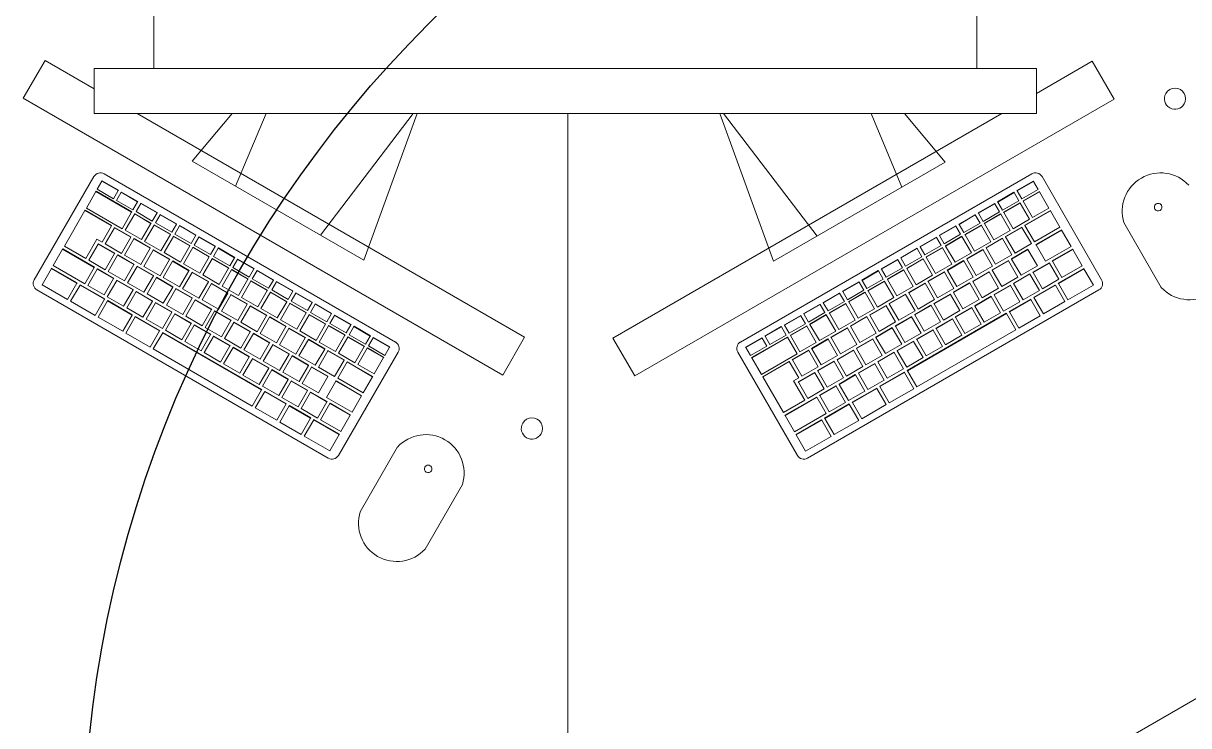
# Model space of a CAD drawing. Header units: millimetres. Extents: x 155920 to 295199, y -4084 to 97293.
# Drawn here: x 170818 to 171807, y 22920 to 23517 of the extents above; entities that cross this region are included whole.
import ezdxf

# ---------------------------------------------------------------- set-up
doc = ezdxf.new("R2010")
doc.units = ezdxf.units.MM
doc.header["$MEASUREMENT"] = 0
for name, color, linetype, lineweight in [('A-GENM', 8, 'CONTINUOUS', 9), ('E-ELEC-EQPM', 8, 'CONTINUOUS', 9), ('I-FURN', 8, 'CONTINUOUS', 9)]:
    doc.layers.add(name, color=color, linetype=linetype, lineweight=lineweight)
doc.layers.add('Social Distancing', color=7, linetype='CONTINUOUS')

msp = doc.modelspace()

# ---------------------------------------------------------------- linework, layer by layer
at = {"layer": 'A-GENM'}
for p, q in [((170827.37, 23299.04), (170877.95, 23386.65)), ((170886.63, 23388.97), (171133.91, 23246.2)), ((171426.87, 23246.2), (171674.15, 23388.97)), ((171682.83, 23386.65), (171733.41, 23299.04)), ((170884.82, 23382.78), (170880.83, 23375.87)), ((170880.83, 23375.87), (170894.69, 23367.87)), ((170884.82, 23382.78), (170884.96, 23383.02)), ((170898.68, 23374.78), (170884.82, 23382.78)), ((170884.96, 23383.02), (170898.82, 23375.02)), ((171661.56, 23374.79), (171675.41, 23382.79)), ((171675.55, 23382.55), (171661.7, 23374.55)), ((171665.69, 23367.64), (171679.54, 23375.64)), ((171675.55, 23382.55), (171675.41, 23382.79)), ((171679.54, 23375.64), (171675.55, 23382.55)), ((170879.7, 23373.91), (170871.59, 23359.85)), ((170879.7, 23373.91), (170879.84, 23374.15)), ((170910.02, 23356.41), (170879.7, 23373.91)), ((170879.84, 23374.15), (170910.15, 23356.65)), ((170894.69, 23367.87), (170898.68, 23374.78)), ((170901.28, 23373.28), (170897.29, 23366.37)), ((170897.29, 23366.37), (170911.14, 23358.37)), ((170898.68, 23374.78), (170898.82, 23375.02)), ((170901.28, 23373.28), (170901.42, 23373.52)), ((170915.13, 23365.28), (170901.28, 23373.28)), ((170901.42, 23373.52), (170915.27, 23365.52)), ((170915.13, 23365.28), (170915.27, 23365.52)), ((171645.1, 23365.29), (171658.96, 23373.29)), ((171659.1, 23373.05), (171645.24, 23365.05)), ((171649.23, 23358.14), (171663.09, 23366.14)), ((171659.1, 23373.05), (171658.96, 23373.29)), ((171663.09, 23366.14), (171659.1, 23373.05)), ((171661.7, 23374.55), (171661.56, 23374.79)), ((171661.7, 23374.55), (171665.69, 23367.64)), ((171666.68, 23365.92), (171680.53, 23373.92)), ((171666.82, 23365.68), (171666.68, 23365.92)), ((171680.67, 23373.68), (171666.82, 23365.68)), ((171666.82, 23365.68), (171674.8, 23351.86)), ((171680.67, 23373.68), (171680.53, 23373.92)), ((171688.65, 23359.86), (171680.67, 23373.68)), ((170870.38, 23357.76), (170852.93, 23327.55)), ((170870.38, 23357.76), (170870.52, 23358)), ((170892.9, 23344.76), (170870.38, 23357.76)), ((170870.52, 23358), (170893.03, 23345)), ((170871.59, 23359.85), (170901.9, 23342.35)), ((170901.9, 23342.35), (170910.02, 23356.41)), ((170910.02, 23356.41), (170910.15, 23356.65)), ((170911.14, 23358.37), (170915.13, 23365.28)), ((170917.73, 23363.78), (170913.74, 23356.87)), ((170913.74, 23356.87), (170927.6, 23348.87)), ((170917.73, 23363.78), (170917.87, 23364.02)), ((170931.59, 23355.78), (170917.73, 23363.78)), ((170917.87, 23364.02), (170931.73, 23356.02)), ((170927.6, 23348.87), (170931.59, 23355.78)), ((170931.59, 23355.78), (170931.73, 23356.02)), ((171628.65, 23355.79), (171642.51, 23363.79)), ((171628.79, 23355.55), (171628.65, 23355.79)), ((171642.64, 23363.55), (171628.79, 23355.55)), ((171628.79, 23355.55), (171632.78, 23348.64)), ((171632.78, 23348.64), (171646.63, 23356.64)), ((171642.64, 23363.55), (171642.51, 23363.79)), ((171646.63, 23356.64), (171642.64, 23363.55)), ((171645.24, 23365.05), (171645.1, 23365.29)), ((171645.24, 23365.05), (171649.23, 23358.14)), ((171650.22, 23356.42), (171664.08, 23364.42)), ((171650.36, 23356.18), (171650.22, 23356.42)), ((171664.22, 23364.18), (171650.36, 23356.18)), ((171650.36, 23356.18), (171658.34, 23342.36)), ((171664.22, 23364.18), (171664.08, 23364.42)), ((171672.2, 23350.36), (171664.22, 23364.18)), ((171668.21, 23345.27), (171689.86, 23357.77)), ((171690, 23357.53), (171668.35, 23345.03)), ((171674.8, 23351.86), (171688.65, 23359.86)), ((171690, 23357.53), (171689.86, 23357.77)), ((171697.97, 23343.72), (171690, 23357.53)), ((170912.61, 23354.91), (170904.63, 23341.09)), ((170912.61, 23354.91), (170912.75, 23355.15)), ((170926.47, 23346.91), (170912.61, 23354.91)), ((170912.75, 23355.15), (170926.61, 23347.15)), ((170918.49, 23333.09), (170926.47, 23346.91)), ((170926.47, 23346.91), (170926.61, 23347.15)), ((170929.07, 23345.41), (170929.21, 23345.65)), ((170929.21, 23345.65), (170943.06, 23337.65)), ((170934.19, 23354.28), (170930.2, 23347.37)), ((170930.2, 23347.37), (170944.05, 23339.37)), ((170934.19, 23354.28), (170934.33, 23354.52)), ((170948.04, 23346.28), (170934.19, 23354.28)), ((170934.33, 23354.52), (170948.18, 23346.52)), ((170944.05, 23339.37), (170948.04, 23346.28)), ((170948.04, 23346.28), (170948.18, 23346.52)), ((171612.19, 23346.29), (171626.05, 23354.29)), ((171612.33, 23346.05), (171612.19, 23346.29)), ((171626.19, 23354.05), (171612.33, 23346.05)), ((171612.33, 23346.05), (171616.32, 23339.14)), ((171616.32, 23339.14), (171630.18, 23347.14)), ((171626.19, 23354.05), (171626.05, 23354.29)), ((171630.18, 23347.14), (171626.19, 23354.05)), ((171633.77, 23346.92), (171647.62, 23354.92)), ((171633.91, 23346.68), (171633.77, 23346.92)), ((171647.76, 23354.68), (171633.91, 23346.68)), ((171633.91, 23346.68), (171641.89, 23332.86)), ((171647.76, 23354.68), (171647.62, 23354.92)), ((171655.74, 23340.86), (171647.76, 23354.68)), ((171658.34, 23342.36), (171672.2, 23350.36)), ((171752.31, 23347.54), (171784.06, 23292.55)), ((170884.92, 23330.94), (170892.9, 23344.76)), ((170895.49, 23343.26), (170887.51, 23329.44)), ((170892.9, 23344.76), (170893.03, 23345)), ((170895.49, 23343.26), (170895.63, 23343.5)), ((170909.35, 23335.26), (170895.49, 23343.26)), ((170895.63, 23343.5), (170909.49, 23335.5)), ((170904.63, 23341.09), (170918.49, 23333.09)), ((170929.07, 23345.41), (170921.09, 23331.59)), ((170942.92, 23337.41), (170929.07, 23345.41)), ((170934.94, 23323.59), (170942.92, 23337.41)), ((170945.52, 23335.91), (170937.54, 23322.09)), ((170942.92, 23337.41), (170943.06, 23337.65)), ((170945.52, 23335.91), (170945.66, 23336.15)), ((170959.38, 23327.91), (170945.52, 23335.91)), ((170945.66, 23336.15), (170959.52, 23328.15)), ((170950.64, 23344.78), (170946.65, 23337.87)), ((170946.65, 23337.87), (170960.51, 23329.87)), ((170950.64, 23344.78), (170950.78, 23345.02)), ((170964.5, 23336.78), (170950.64, 23344.78)), ((170950.78, 23345.02), (170964.64, 23337.02)), ((170960.51, 23329.87), (170964.5, 23336.78)), ((170964.5, 23336.78), (170964.64, 23337.02)), ((171595.74, 23336.79), (171609.6, 23344.79)), ((171595.88, 23336.55), (171595.74, 23336.79)), ((171609.73, 23344.55), (171595.88, 23336.55)), ((171595.88, 23336.55), (171599.87, 23329.64)), ((171599.87, 23329.64), (171613.72, 23337.64)), ((171600.86, 23327.92), (171614.72, 23335.92)), ((171614.85, 23335.68), (171601, 23327.68)), ((171609.73, 23344.55), (171609.6, 23344.79)), ((171613.72, 23337.64), (171609.73, 23344.55)), ((171614.85, 23335.68), (171614.72, 23335.92)), ((171622.83, 23321.86), (171614.85, 23335.68)), ((171617.31, 23337.42), (171631.17, 23345.42)), ((171617.45, 23337.18), (171617.31, 23337.42)), ((171631.31, 23345.18), (171617.45, 23337.18)), ((171617.45, 23337.18), (171625.43, 23323.36)), ((171631.31, 23345.18), (171631.17, 23345.42)), ((171639.29, 23331.36), (171631.31, 23345.18)), ((171641.89, 23332.86), (171655.74, 23340.86)), ((171651.75, 23335.77), (171665.61, 23343.77)), ((171651.89, 23335.53), (171651.75, 23335.77)), ((171665.75, 23343.53), (171651.89, 23335.53)), ((171665.75, 23343.53), (171665.61, 23343.77)), ((171673.73, 23329.71), (171665.75, 23343.53)), ((171668.35, 23345.03), (171668.21, 23345.27)), ((171668.35, 23345.03), (171676.32, 23331.22)), ((171676.32, 23331.22), (171697.97, 23343.72)), ((171677.67, 23328.88), (171699.32, 23341.38)), ((171699.46, 23341.14), (171677.81, 23328.64)), ((171699.46, 23341.14), (171699.32, 23341.38)), ((171707.43, 23327.33), (171699.46, 23341.14)), ((170852.93, 23327.55), (170871.12, 23317.05)), ((170871.12, 23317.05), (170880.59, 23333.44)), ((170881.7, 23329.37), (170873.72, 23315.55)), ((170880.59, 23333.44), (170884.92, 23330.94)), ((170881.7, 23329.37), (170881.84, 23329.61)), ((170895.56, 23321.37), (170881.7, 23329.37)), ((170881.84, 23329.61), (170895.69, 23321.61)), ((170887.51, 23329.44), (170901.37, 23321.44)), ((170901.37, 23321.44), (170909.35, 23335.26)), ((170911.95, 23333.76), (170903.97, 23319.94)), ((170909.35, 23335.26), (170909.49, 23335.5)), ((170911.95, 23333.76), (170912.09, 23334)), ((170925.8, 23325.76), (170911.95, 23333.76)), ((170912.09, 23334), (170925.94, 23326)), ((170921.09, 23331.59), (170934.94, 23323.59)), ((170925.8, 23325.76), (170925.94, 23326)), ((170951.4, 23314.09), (170959.38, 23327.91)), ((170961.98, 23326.41), (170954, 23312.59)), ((170959.38, 23327.91), (170959.52, 23328.15)), ((170961.98, 23326.41), (170962.12, 23326.65)), ((170975.83, 23318.41), (170961.98, 23326.41)), ((170962.12, 23326.65), (170975.97, 23318.65)), ((170967.1, 23335.28), (170963.11, 23328.37)), ((170963.11, 23328.37), (170976.96, 23320.37)), ((170967.1, 23335.28), (170967.23, 23335.52)), ((170980.95, 23327.28), (170967.1, 23335.28)), ((170967.23, 23335.52), (170981.09, 23327.52)), ((170976.96, 23320.37), (170980.95, 23327.28)), ((170983.55, 23325.78), (170979.56, 23318.87)), ((170980.95, 23327.28), (170981.09, 23327.52)), ((170983.55, 23325.78), (170983.69, 23326.02)), ((170997.41, 23317.78), (170983.55, 23325.78)), ((170983.69, 23326.02), (170997.55, 23318.02)), ((171562.83, 23317.79), (171576.69, 23325.79)), ((171576.83, 23325.55), (171576.69, 23325.79)), ((171579.29, 23327.29), (171593.14, 23335.29)), ((171579.42, 23327.05), (171579.29, 23327.29)), ((171593.28, 23335.05), (171579.42, 23327.05)), ((171579.42, 23327.05), (171583.41, 23320.14)), ((171583.41, 23320.14), (171597.27, 23328.14)), ((171584.4, 23318.42), (171598.26, 23326.42)), ((171598.4, 23326.18), (171584.54, 23318.18)), ((171593.28, 23335.05), (171593.14, 23335.29)), ((171597.27, 23328.14), (171593.28, 23335.05)), ((171598.4, 23326.18), (171598.26, 23326.42)), ((171606.38, 23312.36), (171598.4, 23326.18)), ((171601, 23327.68), (171600.86, 23327.92)), ((171601, 23327.68), (171608.98, 23313.86)), ((171625.43, 23323.36), (171639.29, 23331.36)), ((171635.3, 23326.27), (171649.16, 23334.27)), ((171635.44, 23326.03), (171635.3, 23326.27)), ((171649.29, 23334.03), (171635.44, 23326.03)), ((171635.44, 23326.03), (171643.42, 23312.21)), ((171649.29, 23334.03), (171649.16, 23334.27)), ((171657.27, 23320.21), (171649.29, 23334.03)), ((171651.89, 23335.53), (171659.87, 23321.71)), ((171659.87, 23321.71), (171673.73, 23329.71)), ((171677.81, 23328.64), (171677.67, 23328.88)), ((171677.81, 23328.64), (171685.78, 23314.83)), ((171685.78, 23314.83), (171707.43, 23327.33)), ((170851.45, 23324.98), (170843.47, 23311.15)), ((170851.45, 23324.98), (170851.59, 23325.22)), ((170878.3, 23309.48), (170851.45, 23324.98)), ((170851.59, 23325.22), (170878.44, 23309.72)), ((170887.58, 23307.55), (170895.56, 23321.37)), ((170898.15, 23319.87), (170890.17, 23306.05)), ((170895.56, 23321.37), (170895.69, 23321.61)), ((170898.15, 23319.87), (170898.29, 23320.11)), ((170912.01, 23311.87), (170898.15, 23319.87)), ((170898.29, 23320.11), (170912.15, 23312.11)), ((170903.97, 23319.94), (170917.82, 23311.94)), ((170917.82, 23311.94), (170925.8, 23325.76)), ((170928.4, 23324.26), (170920.42, 23310.44)), ((170928.4, 23324.26), (170928.54, 23324.5)), ((170942.26, 23316.26), (170928.4, 23324.26)), ((170928.54, 23324.5), (170942.4, 23316.5)), ((170934.28, 23302.44), (170942.26, 23316.26)), ((170937.54, 23322.09), (170951.4, 23314.09)), ((170942.26, 23316.26), (170942.4, 23316.5)), ((170967.85, 23304.59), (170975.83, 23318.41)), ((170978.43, 23316.91), (170970.45, 23303.09)), ((170975.83, 23318.41), (170975.97, 23318.65)), ((170978.43, 23316.91), (170978.57, 23317.15)), ((170992.29, 23308.91), (170978.43, 23316.91)), ((170978.57, 23317.15), (170992.43, 23309.15)), ((170979.56, 23318.87), (170993.42, 23310.87)), ((170993.42, 23310.87), (170997.41, 23317.78)), ((171000, 23316.28), (170996.01, 23309.37)), ((170997.41, 23317.78), (170997.55, 23318.02)), ((171000, 23316.28), (171000.14, 23316.52)), ((171013.86, 23308.28), (171000, 23316.28)), ((171000.14, 23316.52), (171014, 23308.52)), ((171546.38, 23308.29), (171560.23, 23316.29)), ((171560.37, 23316.05), (171546.51, 23308.05)), ((171560.37, 23316.05), (171560.23, 23316.29)), ((171564.36, 23309.14), (171560.37, 23316.05)), ((171562.97, 23317.55), (171562.83, 23317.79)), ((171576.83, 23325.55), (171562.97, 23317.55)), ((171562.97, 23317.55), (171566.96, 23310.64)), ((171566.96, 23310.64), (171580.82, 23318.64)), ((171567.95, 23308.92), (171581.81, 23316.92)), ((171581.94, 23316.68), (171568.09, 23308.68)), ((171580.82, 23318.64), (171576.83, 23325.55)), ((171581.94, 23316.68), (171581.81, 23316.92)), ((171589.93, 23302.86), (171581.94, 23316.68)), ((171584.54, 23318.18), (171584.4, 23318.42)), ((171584.54, 23318.18), (171592.52, 23304.36)), ((171608.98, 23313.86), (171622.83, 23321.86)), ((171618.84, 23316.77), (171632.7, 23324.77)), ((171618.98, 23316.53), (171618.84, 23316.77)), ((171632.84, 23324.53), (171618.98, 23316.53)), ((171618.98, 23316.53), (171626.96, 23302.71)), ((171632.84, 23324.53), (171632.7, 23324.77)), ((171640.82, 23310.71), (171632.84, 23324.53)), ((171643.42, 23312.21), (171657.27, 23320.21)), ((171656.89, 23316.88), (171670.74, 23324.88)), ((171657.03, 23316.64), (171656.89, 23316.88)), ((171670.88, 23324.64), (171657.03, 23316.64)), ((171657.03, 23316.64), (171665.01, 23302.81)), ((171670.88, 23324.64), (171670.74, 23324.88)), ((171678.86, 23310.81), (171670.88, 23324.64)), ((171691.47, 23314.98), (171708.79, 23324.98)), ((171708.92, 23324.74), (171691.6, 23314.74)), ((171708.92, 23324.74), (171708.79, 23324.98)), ((171716.89, 23310.94), (171708.92, 23324.74)), ((170841.99, 23308.59), (170834.02, 23294.78)), ((170841.99, 23308.59), (170842.13, 23308.82)), ((170863.64, 23296.09), (170841.99, 23308.59)), ((170842.13, 23308.82), (170863.78, 23296.32)), ((170843.47, 23311.15), (170870.32, 23295.65)), ((170870.32, 23295.65), (170878.3, 23309.48)), ((170880.9, 23307.98), (170872.92, 23294.15)), ((170873.72, 23315.55), (170887.58, 23307.55)), ((170878.3, 23309.48), (170878.44, 23309.72)), ((170880.9, 23307.98), (170881.03, 23308.22)), ((170894.75, 23299.98), (170880.9, 23307.98)), ((170881.03, 23308.22), (170894.89, 23300.22)), ((170890.17, 23306.05), (170904.03, 23298.05)), ((170904.03, 23298.05), (170912.01, 23311.87)), ((170914.61, 23310.37), (170906.63, 23296.55)), ((170912.01, 23311.87), (170912.15, 23312.11)), ((170914.61, 23310.37), (170914.75, 23310.61)), ((170928.47, 23302.37), (170914.61, 23310.37)), ((170914.75, 23310.61), (170928.6, 23302.61)), ((170920.42, 23310.44), (170934.28, 23302.44)), ((170944.86, 23314.76), (170936.88, 23300.94)), ((170958.71, 23306.76), (170944.86, 23314.76)), ((170944.91, 23314.86), (170945, 23315)), ((170945, 23315), (170958.85, 23307)), ((170950.73, 23292.94), (170958.71, 23306.76)), ((170954, 23312.59), (170967.85, 23304.59)), ((170958.71, 23306.76), (170958.85, 23307)), ((170984.31, 23295.09), (170992.29, 23308.91)), ((170994.89, 23307.41), (170986.91, 23293.59)), ((170992.29, 23308.91), (170992.43, 23309.15)), ((170994.89, 23307.41), (170995.02, 23307.65)), ((171008.74, 23299.41), (170994.89, 23307.41)), ((170995.02, 23307.65), (171008.88, 23299.65)), ((170996.01, 23309.37), (171009.87, 23301.37)), ((171009.87, 23301.37), (171013.86, 23308.28)), ((171016.46, 23306.78), (171012.47, 23299.87)), ((171013.86, 23308.28), (171014, 23308.52)), ((171016.46, 23306.78), (171016.6, 23307.02)), ((171030.32, 23298.78), (171016.46, 23306.78)), ((171016.6, 23307.02), (171030.45, 23299.02)), ((171529.92, 23298.79), (171543.78, 23306.79)), ((171543.92, 23306.55), (171530.06, 23298.55)), ((171543.92, 23306.55), (171543.78, 23306.79)), ((171547.91, 23299.64), (171543.92, 23306.55)), ((171546.51, 23308.05), (171546.38, 23308.29)), ((171546.51, 23308.05), (171550.5, 23301.14)), ((171550.5, 23301.14), (171564.36, 23309.14)), ((171551.5, 23299.42), (171565.35, 23307.42)), ((171565.49, 23307.18), (171551.63, 23299.18)), ((171565.49, 23307.18), (171565.35, 23307.42)), ((171573.47, 23293.36), (171565.49, 23307.18)), ((171568.09, 23308.68), (171567.95, 23308.92)), ((171568.09, 23308.68), (171576.07, 23294.86)), ((171592.52, 23304.36), (171606.38, 23312.36)), ((171602.39, 23307.27), (171616.25, 23315.27)), ((171602.53, 23307.03), (171602.39, 23307.27)), ((171616.38, 23315.03), (171602.53, 23307.03)), ((171602.53, 23307.03), (171610.51, 23293.21)), ((171616.38, 23315.03), (171616.25, 23315.27)), ((171624.37, 23301.21), (171616.38, 23315.03)), ((171626.96, 23302.71), (171640.82, 23310.71)), ((171640.43, 23307.38), (171654.29, 23315.38)), ((171640.57, 23307.14), (171640.43, 23307.38)), ((171654.43, 23315.14), (171640.57, 23307.14)), ((171640.57, 23307.14), (171648.55, 23293.31)), ((171654.43, 23315.14), (171654.29, 23315.38)), ((171662.41, 23301.31), (171654.43, 23315.14)), ((171665.01, 23302.81), (171678.86, 23310.81)), ((171675.01, 23305.48), (171688.87, 23313.48)), ((171689.01, 23313.24), (171675.15, 23305.24)), ((171689.01, 23313.24), (171688.87, 23313.48)), ((171696.99, 23299.42), (171689.01, 23313.24)), ((171691.6, 23314.74), (171691.47, 23314.98)), ((171691.6, 23314.74), (171699.57, 23300.94)), ((171696.6, 23296.09), (171718.25, 23308.59)), ((171718.39, 23308.35), (171696.74, 23295.85)), ((171699.57, 23300.94), (171716.89, 23310.94)), ((171718.39, 23308.35), (171718.25, 23308.59)), ((171726.36, 23294.55), (171718.39, 23308.35)), ((170863.64, 23296.09), (170863.78, 23296.32)), ((170886.77, 23286.15), (170894.75, 23299.98)), ((170897.35, 23298.48), (170889.37, 23284.65)), ((170894.75, 23299.98), (170894.89, 23300.22)), ((170897.35, 23298.48), (170897.49, 23298.72)), ((170911.21, 23290.48), (170897.35, 23298.48)), ((170897.49, 23298.72), (170911.35, 23290.72)), ((170906.63, 23296.55), (170920.48, 23288.55)), ((170920.48, 23288.55), (170928.47, 23302.37)), ((170931.06, 23300.87), (170923.08, 23287.05)), ((170928.47, 23302.37), (170928.6, 23302.61)), ((170931.06, 23300.87), (170931.2, 23301.11)), ((170944.92, 23292.87), (170931.06, 23300.87)), ((170931.2, 23301.11), (170945.06, 23293.11)), ((170936.88, 23300.94), (170950.73, 23292.94)), ((170961.31, 23305.26), (170953.33, 23291.44)), ((170961.31, 23305.26), (170961.45, 23305.5)), ((170975.17, 23297.26), (170961.31, 23305.26)), ((170961.45, 23305.5), (170975.31, 23297.5)), ((170967.19, 23283.44), (170975.17, 23297.26)), ((170970.45, 23303.09), (170984.31, 23295.09)), ((170975.17, 23297.26), (170975.31, 23297.5)), ((171000.76, 23285.59), (171008.74, 23299.41)), ((171011.34, 23297.91), (171003.36, 23284.09)), ((171008.74, 23299.41), (171008.88, 23299.65)), ((171011.34, 23297.91), (171011.48, 23298.15)), ((171025.2, 23289.91), (171011.34, 23297.91)), ((171011.48, 23298.15), (171025.34, 23290.15)), ((171012.47, 23299.87), (171026.33, 23291.87)), ((171026.33, 23291.87), (171030.32, 23298.78)), ((171032.91, 23297.28), (171028.92, 23290.37)), ((171030.32, 23298.78), (171030.45, 23299.02)), ((171032.91, 23297.28), (171033.05, 23297.52)), ((171046.77, 23289.28), (171032.91, 23297.28)), ((171033.05, 23297.52), (171046.91, 23289.52)), ((171513.47, 23289.29), (171527.32, 23297.29)), ((171527.46, 23297.05), (171513.61, 23289.05)), ((171527.46, 23297.05), (171527.32, 23297.29)), ((171531.45, 23290.14), (171527.46, 23297.05)), ((171530.06, 23298.55), (171529.92, 23298.79)), ((171530.06, 23298.55), (171534.05, 23291.64)), ((171534.05, 23291.64), (171547.91, 23299.64)), ((171535.04, 23289.92), (171548.9, 23297.92)), ((171549.04, 23297.68), (171535.18, 23289.68)), ((171549.04, 23297.68), (171548.9, 23297.92)), ((171557.02, 23283.86), (171549.04, 23297.68)), ((171551.63, 23299.18), (171551.5, 23299.42)), ((171551.63, 23299.18), (171559.61, 23285.36)), ((171569.48, 23288.27), (171583.34, 23296.27)), ((171576.07, 23294.86), (171589.93, 23302.86)), ((171583.48, 23296.03), (171583.34, 23296.27)), ((171585.94, 23297.77), (171599.79, 23305.77)), ((171586.07, 23297.53), (171585.94, 23297.77)), ((171599.93, 23305.53), (171586.07, 23297.53)), ((171586.07, 23297.53), (171594.05, 23283.71)), ((171599.93, 23305.53), (171599.79, 23305.77)), ((171607.91, 23291.71), (171599.93, 23305.53)), ((171607.52, 23288.38), (171621.38, 23296.38)), ((171621.52, 23296.14), (171607.66, 23288.14)), ((171610.51, 23293.21), (171624.37, 23301.21)), ((171621.52, 23296.14), (171621.38, 23296.38)), ((171629.5, 23282.31), (171621.52, 23296.14)), ((171623.98, 23297.88), (171637.83, 23305.88)), ((171624.12, 23297.64), (171623.98, 23297.88)), ((171637.97, 23305.64), (171624.12, 23297.64)), ((171624.12, 23297.64), (171632.1, 23283.81)), ((171637.97, 23305.64), (171637.83, 23305.88)), ((171645.95, 23291.81), (171637.97, 23305.64)), ((171648.55, 23293.31), (171662.41, 23301.31)), ((171658.56, 23295.98), (171672.41, 23303.98)), ((171672.55, 23303.74), (171658.7, 23295.74)), ((171672.55, 23303.74), (171672.41, 23303.98)), ((171680.53, 23289.92), (171672.55, 23303.74)), ((171675.15, 23305.24), (171675.01, 23305.48)), ((171675.15, 23305.24), (171683.13, 23291.42)), ((171683.13, 23291.42), (171696.99, 23299.42)), ((171076.97, 23147.59), (170829.69, 23290.36)), ((170834.02, 23294.78), (170855.67, 23282.28)), ((170855.67, 23282.28), (170863.64, 23296.09)), ((170866.24, 23294.59), (170858.27, 23280.78)), ((170866.24, 23294.59), (170866.37, 23294.82)), ((170887.02, 23282.59), (170866.24, 23294.59)), ((170866.37, 23294.82), (170887.16, 23282.82)), ((170872.92, 23294.15), (170886.77, 23286.15)), ((170903.23, 23276.65), (170911.21, 23290.48)), ((170913.81, 23288.98), (170905.82, 23275.15)), ((170911.21, 23290.48), (170911.35, 23290.72)), ((170913.81, 23288.98), (170913.94, 23289.22)), ((170927.66, 23280.98), (170913.81, 23288.98)), ((170913.94, 23289.22), (170927.8, 23281.22)), ((170923.08, 23287.05), (170936.94, 23279.05)), ((170936.94, 23279.05), (170944.92, 23292.87)), ((170947.52, 23291.37), (170939.54, 23277.55)), ((170944.92, 23292.87), (170945.06, 23293.11)), ((170947.52, 23291.37), (170947.66, 23291.61)), ((170961.37, 23283.37), (170947.52, 23291.37)), ((170947.66, 23291.61), (170961.51, 23283.61)), ((170953.33, 23291.44), (170967.19, 23283.44)), ((170977.77, 23295.76), (170969.79, 23281.94)), ((170977.77, 23295.76), (170977.9, 23296)), ((170991.62, 23287.76), (170977.77, 23295.76)), ((170977.9, 23296), (170991.76, 23288)), ((170983.64, 23273.94), (170991.62, 23287.76)), ((170994.22, 23286.26), (170986.24, 23272.44)), ((170986.91, 23293.59), (171000.76, 23285.59)), ((170991.62, 23287.76), (170991.76, 23288)), ((170994.22, 23286.26), (170994.36, 23286.5)), ((171008.08, 23278.26), (170994.22, 23286.26)), ((170994.36, 23286.5), (171008.22, 23278.5)), ((171017.22, 23276.09), (171025.2, 23289.91)), ((171027.79, 23288.41), (171019.81, 23274.59)), ((171025.2, 23289.91), (171025.34, 23290.15)), ((171027.79, 23288.41), (171027.93, 23288.65)), ((171041.65, 23280.41), (171027.79, 23288.41)), ((171027.93, 23288.65), (171041.79, 23280.65)), ((171028.92, 23290.37), (171042.78, 23282.37)), ((171042.78, 23282.37), (171046.77, 23289.28)), ((171049.37, 23287.78), (171045.38, 23280.87)), ((171046.77, 23289.28), (171046.91, 23289.52)), ((171049.37, 23287.78), (171049.51, 23288.02)), ((171063.22, 23279.78), (171049.37, 23287.78)), ((171049.51, 23288.02), (171063.36, 23280.02)), ((171731.08, 23290.36), (171483.8, 23147.59)), ((171497.01, 23279.79), (171510.87, 23287.79)), ((171511.01, 23287.55), (171497.15, 23279.55)), ((171511.01, 23287.55), (171510.87, 23287.79)), ((171515, 23280.64), (171511.01, 23287.55)), ((171513.61, 23289.05), (171513.47, 23289.29)), ((171513.61, 23289.05), (171517.6, 23282.14)), ((171517.6, 23282.14), (171531.45, 23290.14)), ((171518.59, 23280.42), (171532.44, 23288.42)), ((171532.58, 23288.18), (171518.72, 23280.18)), ((171532.58, 23288.18), (171532.44, 23288.42)), ((171540.56, 23274.36), (171532.58, 23288.18)), ((171535.18, 23289.68), (171535.04, 23289.92)), ((171535.18, 23289.68), (171543.16, 23275.86)), ((171553.03, 23278.77), (171566.88, 23286.77)), ((171567.02, 23286.53), (171553.16, 23278.53)), ((171559.61, 23285.36), (171573.47, 23293.36)), ((171567.02, 23286.53), (171566.88, 23286.77)), ((171575, 23272.71), (171567.02, 23286.53)), ((171569.62, 23288.03), (171569.48, 23288.27)), ((171583.48, 23296.03), (171569.62, 23288.03)), ((171569.62, 23288.03), (171577.6, 23274.21)), ((171591.46, 23282.21), (171583.48, 23296.03)), ((171591.07, 23278.88), (171604.93, 23286.88)), ((171605.06, 23286.64), (171591.21, 23278.64)), ((171594.05, 23283.71), (171607.91, 23291.71)), ((171605.06, 23286.64), (171604.93, 23286.88)), ((171613.04, 23272.81), (171605.06, 23286.64)), ((171607.66, 23288.14), (171607.52, 23288.38)), ((171607.66, 23288.14), (171615.64, 23274.31)), ((171632.1, 23283.81), (171645.95, 23291.81)), ((171642.1, 23286.48), (171655.96, 23294.48)), ((171642.24, 23286.24), (171642.1, 23286.48)), ((171656.1, 23294.24), (171642.24, 23286.24)), ((171642.24, 23286.24), (171650.22, 23272.42)), ((171656.1, 23294.24), (171655.96, 23294.48)), ((171664.08, 23280.42), (171656.1, 23294.24)), ((171658.7, 23295.74), (171658.56, 23295.98)), ((171658.7, 23295.74), (171666.68, 23281.92)), ((171666.68, 23281.92), (171680.53, 23289.92)), ((171675.81, 23284.09), (171694, 23294.59)), ((171694.14, 23294.35), (171675.95, 23283.85)), ((171694.14, 23294.35), (171694, 23294.59)), ((171702.11, 23280.55), (171694.14, 23294.35)), ((171696.74, 23295.85), (171696.6, 23296.09)), ((171696.74, 23295.85), (171704.71, 23282.05)), ((171704.71, 23282.05), (171726.36, 23294.55)), ((170858.27, 23280.78), (170879.05, 23268.78)), ((170879.05, 23268.78), (170887.02, 23282.59)), ((170889.62, 23281.09), (170881.65, 23267.28)), ((170887.02, 23282.59), (170887.16, 23282.82)), ((170889.37, 23284.65), (170903.23, 23276.65)), ((170889.62, 23281.09), (170889.76, 23281.32)), ((170910.4, 23269.09), (170889.62, 23281.09)), ((170889.76, 23281.32), (170910.54, 23269.32)), ((170919.68, 23267.15), (170927.66, 23280.98)), ((170930.26, 23279.48), (170922.28, 23265.65)), ((170927.66, 23280.98), (170927.8, 23281.22)), ((170930.26, 23279.48), (170930.4, 23279.72)), ((170944.12, 23271.48), (170930.26, 23279.48)), ((170930.4, 23279.72), (170944.25, 23271.72)), ((170939.54, 23277.55), (170953.39, 23269.55)), ((170953.39, 23269.55), (170961.37, 23283.37)), ((170963.97, 23281.87), (170955.99, 23268.05)), ((170961.37, 23283.37), (170961.51, 23283.61)), ((170963.97, 23281.87), (170964.11, 23282.11)), ((170977.83, 23273.87), (170963.97, 23281.87)), ((170964.11, 23282.11), (170977.97, 23274.11)), ((170969.79, 23281.94), (170983.64, 23273.94)), ((171000.1, 23264.44), (171008.08, 23278.26)), ((171010.68, 23276.76), (171002.69, 23262.94)), ((171003.36, 23284.09), (171017.22, 23276.09)), ((171008.08, 23278.26), (171008.22, 23278.5)), ((171010.68, 23276.76), (171010.81, 23277)), ((171024.53, 23268.76), (171010.68, 23276.76)), ((171010.81, 23277), (171024.67, 23269)), ((171033.67, 23266.59), (171041.65, 23280.41)), ((171044.25, 23278.91), (171036.27, 23265.09)), ((171041.65, 23280.41), (171041.79, 23280.65)), ((171044.25, 23278.91), (171044.39, 23279.15)), ((171058.11, 23270.91), (171044.25, 23278.91)), ((171044.39, 23279.15), (171058.24, 23271.15)), ((171045.38, 23280.87), (171059.23, 23272.87)), ((171059.23, 23272.87), (171063.22, 23279.78)), ((171065.82, 23278.28), (171061.83, 23271.37)), ((171063.22, 23279.78), (171063.36, 23280.02)), ((171065.82, 23278.28), (171065.96, 23278.52)), ((171079.68, 23270.28), (171065.82, 23278.28)), ((171065.96, 23278.52), (171079.82, 23270.52)), ((171480.56, 23270.29), (171494.41, 23278.29)), ((171494.55, 23278.05), (171480.7, 23270.05)), ((171494.55, 23278.05), (171494.41, 23278.29)), ((171498.54, 23271.14), (171494.55, 23278.05)), ((171497.15, 23279.55), (171497.01, 23279.79)), ((171497.15, 23279.55), (171501.14, 23272.64)), ((171501.14, 23272.64), (171515, 23280.64)), ((171502.13, 23270.92), (171515.99, 23278.92)), ((171516.13, 23278.68), (171502.27, 23270.68)), ((171516.13, 23278.68), (171515.99, 23278.92)), ((171524.11, 23264.86), (171516.13, 23278.68)), ((171518.72, 23280.18), (171518.59, 23280.42)), ((171518.72, 23280.18), (171526.71, 23266.36)), ((171536.57, 23269.27), (171550.43, 23277.27)), ((171550.57, 23277.03), (171536.71, 23269.03)), ((171543.16, 23275.86), (171557.02, 23283.86)), ((171550.57, 23277.03), (171550.43, 23277.27)), ((171558.55, 23263.21), (171550.57, 23277.03)), ((171553.16, 23278.53), (171553.03, 23278.77)), ((171553.16, 23278.53), (171561.15, 23264.71)), ((171574.61, 23269.38), (171588.47, 23277.38)), ((171588.61, 23277.14), (171574.75, 23269.14)), ((171577.6, 23274.21), (171591.46, 23282.21)), ((171588.61, 23277.14), (171588.47, 23277.38)), ((171596.59, 23263.31), (171588.61, 23277.14)), ((171591.21, 23278.64), (171591.07, 23278.88)), ((171591.21, 23278.64), (171599.19, 23264.81)), ((171615.64, 23274.31), (171629.5, 23282.31)), ((171625.65, 23276.98), (171639.5, 23284.98)), ((171625.79, 23276.74), (171625.65, 23276.98)), ((171639.64, 23284.74), (171625.79, 23276.74)), ((171625.79, 23276.74), (171633.77, 23262.92)), ((171639.64, 23284.74), (171639.5, 23284.98)), ((171647.62, 23270.92), (171639.64, 23284.74)), ((171650.22, 23272.42), (171664.08, 23280.42)), ((171655.03, 23272.09), (171673.22, 23282.59)), ((171673.36, 23282.35), (171655.17, 23271.85)), ((171673.36, 23282.35), (171673.22, 23282.59)), ((171681.32, 23268.55), (171673.36, 23282.35)), ((171675.95, 23283.85), (171675.81, 23284.09)), ((171675.95, 23283.85), (171683.92, 23270.05)), ((171683.92, 23270.05), (171702.11, 23280.55)), ((170881.65, 23267.28), (170902.43, 23255.28)), ((170902.43, 23255.28), (170910.4, 23269.09)), ((170913, 23267.59), (170905.03, 23253.78)), ((170905.82, 23275.15), (170919.68, 23267.15)), ((170910.4, 23269.09), (170910.54, 23269.32)), ((170913, 23267.59), (170913.14, 23267.82)), ((170933.79, 23255.59), (170913, 23267.59)), ((170913.14, 23267.82), (170933.92, 23255.82)), ((170936.14, 23257.65), (170944.12, 23271.48)), ((170946.71, 23269.98), (170938.73, 23256.15)), ((170944.12, 23271.48), (170944.25, 23271.72)), ((170946.71, 23269.98), (170946.85, 23270.22)), ((170960.57, 23261.98), (170946.71, 23269.98)), ((170946.85, 23270.22), (170960.71, 23262.22)), ((170955.99, 23268.05), (170969.85, 23260.05)), ((170969.85, 23260.05), (170977.83, 23273.87)), ((170980.43, 23272.37), (170972.45, 23258.55)), ((170977.83, 23273.87), (170977.97, 23274.11)), ((170980.43, 23272.37), (170980.57, 23272.61)), ((170994.28, 23264.37), (170980.43, 23272.37)), ((170980.57, 23272.61), (170994.42, 23264.61)), ((170986.24, 23272.44), (171000.1, 23264.44)), ((171016.55, 23254.94), (171024.53, 23268.76)), ((171027.13, 23267.26), (171019.15, 23253.44)), ((171019.81, 23274.59), (171033.67, 23266.59)), ((171024.53, 23268.76), (171024.67, 23269)), ((171027.13, 23267.26), (171027.27, 23267.5)), ((171040.99, 23259.26), (171027.13, 23267.26)), ((171027.27, 23267.5), (171041.12, 23259.5)), ((171050.13, 23257.09), (171058.11, 23270.91)), ((171060.7, 23269.41), (171052.72, 23255.59)), ((171058.11, 23270.91), (171058.24, 23271.15)), ((171060.7, 23269.41), (171060.84, 23269.65)), ((171074.56, 23261.41), (171060.7, 23269.41)), ((171060.84, 23269.65), (171074.7, 23261.65)), ((171061.83, 23271.37), (171075.69, 23263.37)), ((171075.69, 23263.37), (171079.68, 23270.28)), ((171082.28, 23268.78), (171078.29, 23261.87)), ((171079.68, 23270.28), (171079.82, 23270.52)), ((171082.28, 23268.78), (171082.42, 23269.02)), ((171096.13, 23260.78), (171082.28, 23268.78)), ((171082.42, 23269.02), (171096.27, 23261.02)), ((171464.1, 23260.79), (171477.96, 23268.79)), ((171478.1, 23268.55), (171464.24, 23260.55)), ((171478.1, 23268.55), (171477.96, 23268.79)), ((171482.09, 23261.64), (171478.1, 23268.55)), ((171480.7, 23270.05), (171480.56, 23270.29)), ((171480.7, 23270.05), (171484.69, 23263.14)), ((171484.69, 23263.14), (171498.54, 23271.14)), ((171485.68, 23261.42), (171499.53, 23269.42)), ((171499.67, 23269.18), (171485.82, 23261.18)), ((171499.67, 23269.18), (171499.53, 23269.42)), ((171507.65, 23255.36), (171499.67, 23269.18)), ((171502.27, 23270.68), (171502.13, 23270.92)), ((171502.27, 23270.68), (171510.25, 23256.86)), ((171520.12, 23259.77), (171533.97, 23267.77)), ((171534.11, 23267.53), (171520.26, 23259.53)), ((171526.71, 23266.36), (171540.56, 23274.36)), ((171534.11, 23267.53), (171533.97, 23267.77)), ((171542.09, 23253.71), (171534.11, 23267.53)), ((171536.71, 23269.03), (171536.57, 23269.27)), ((171536.71, 23269.03), (171544.69, 23255.21)), ((171558.16, 23259.88), (171572.02, 23267.88)), ((171572.15, 23267.64), (171558.3, 23259.64)), ((171561.15, 23264.71), (171575, 23272.71)), ((171568.43, 23222.09), (171652.43, 23270.59)), ((171652.57, 23270.35), (171568.57, 23221.85)), ((171572.15, 23267.64), (171572.02, 23267.88)), ((171580.14, 23253.81), (171572.15, 23267.64)), ((171574.75, 23269.14), (171574.61, 23269.38)), ((171574.75, 23269.14), (171582.73, 23255.31)), ((171599.19, 23264.81), (171613.04, 23272.81)), ((171609.19, 23267.48), (171623.05, 23275.48)), ((171609.33, 23267.24), (171609.19, 23267.48)), ((171623.19, 23275.24), (171609.33, 23267.24)), ((171609.33, 23267.24), (171617.31, 23253.42)), ((171623.19, 23275.24), (171623.05, 23275.48)), ((171631.17, 23261.42), (171623.19, 23275.24)), ((171633.77, 23262.92), (171647.62, 23270.92)), ((171652.57, 23270.35), (171652.43, 23270.59)), ((171660.54, 23256.55), (171652.57, 23270.35)), ((171655.17, 23271.85), (171655.03, 23272.09)), ((171655.17, 23271.85), (171663.14, 23258.05)), ((171663.14, 23258.05), (171681.32, 23268.55)), ((170922.28, 23265.65), (170936.14, 23257.65)), ((170952.59, 23248.15), (170960.57, 23261.98)), ((170963.17, 23260.48), (170955.19, 23246.65)), ((170960.57, 23261.98), (170960.71, 23262.22)), ((170963.17, 23260.48), (170963.31, 23260.72)), ((170977.03, 23252.48), (170963.17, 23260.48)), ((170963.31, 23260.72), (170977.16, 23252.72)), ((170972.45, 23258.55), (170986.3, 23250.55)), ((170986.3, 23250.55), (170994.28, 23264.37)), ((170996.88, 23262.87), (170988.9, 23249.05)), ((170994.28, 23264.37), (170994.42, 23264.61)), ((170996.88, 23262.87), (170997.02, 23263.11)), ((171010.74, 23254.87), (170996.88, 23262.87)), ((170997.02, 23263.11), (171010.88, 23255.11)), ((171002.69, 23262.94), (171016.55, 23254.94)), ((171033.01, 23245.44), (171040.99, 23259.26)), ((171043.58, 23257.76), (171035.6, 23243.94)), ((171036.27, 23265.09), (171050.13, 23257.09)), ((171040.99, 23259.26), (171041.12, 23259.5)), ((171043.58, 23257.76), (171043.72, 23258)), ((171057.44, 23249.76), (171043.58, 23257.76)), ((171043.72, 23258), (171057.58, 23250)), ((171066.58, 23247.59), (171074.56, 23261.41)), ((171077.16, 23259.91), (171069.18, 23246.09)), ((171074.56, 23261.41), (171074.7, 23261.65)), ((171077.16, 23259.91), (171077.3, 23260.15)), ((171091.01, 23251.91), (171077.16, 23259.91)), ((171077.3, 23260.15), (171091.15, 23252.15)), ((171078.29, 23261.87), (171092.14, 23253.87)), ((171092.14, 23253.87), (171096.13, 23260.78)), ((171098.73, 23259.28), (171094.74, 23252.37)), ((171096.13, 23260.78), (171096.27, 23261.02)), ((171098.73, 23259.28), (171098.87, 23259.52)), ((171112.59, 23251.28), (171098.73, 23259.28)), ((171098.87, 23259.52), (171112.73, 23251.52)), ((171447.65, 23251.29), (171461.51, 23259.29)), ((171461.64, 23259.05), (171447.79, 23251.05)), ((171461.64, 23259.05), (171461.51, 23259.29)), ((171465.63, 23252.14), (171461.64, 23259.05)), ((171464.24, 23260.55), (171464.1, 23260.79)), ((171464.24, 23260.55), (171468.23, 23253.64)), ((171468.23, 23253.64), (171482.09, 23261.64)), ((171469.22, 23251.92), (171483.08, 23259.92)), ((171483.22, 23259.68), (171469.36, 23251.68)), ((171483.22, 23259.68), (171483.08, 23259.92)), ((171491.2, 23245.86), (171483.22, 23259.68)), ((171485.82, 23261.18), (171485.68, 23261.42)), ((171485.82, 23261.18), (171493.8, 23247.36)), ((171503.66, 23250.27), (171517.52, 23258.27)), ((171517.66, 23258.03), (171503.8, 23250.03)), ((171510.25, 23256.86), (171524.11, 23264.86)), ((171517.66, 23258.03), (171517.52, 23258.27)), ((171525.64, 23244.21), (171517.66, 23258.03)), ((171520.26, 23259.53), (171520.12, 23259.77)), ((171520.26, 23259.53), (171528.24, 23245.71)), ((171541.71, 23250.38), (171555.56, 23258.38)), ((171555.7, 23258.14), (171541.84, 23250.14)), ((171544.69, 23255.21), (171558.55, 23263.21)), ((171555.7, 23258.14), (171555.56, 23258.38)), ((171563.68, 23244.31), (171555.7, 23258.14)), ((171558.3, 23259.64), (171558.16, 23259.88)), ((171558.3, 23259.64), (171566.28, 23245.81)), ((171576.54, 23208.05), (171660.54, 23256.55)), ((171582.73, 23255.31), (171596.59, 23263.31)), ((171592.74, 23257.98), (171606.6, 23265.98)), ((171592.88, 23257.74), (171592.74, 23257.98)), ((171606.73, 23265.74), (171592.88, 23257.74)), ((171592.88, 23257.74), (171600.86, 23243.92)), ((171606.73, 23265.74), (171606.6, 23265.98)), ((171614.71, 23251.92), (171606.73, 23265.74)), ((171617.31, 23253.42), (171631.17, 23261.42)), ((170905.03, 23253.78), (170925.82, 23241.78)), ((170925.82, 23241.78), (170933.79, 23255.59)), ((170936.38, 23254.09), (170928.41, 23240.28)), ((170933.79, 23255.59), (170933.92, 23255.82)), ((170936.38, 23254.09), (170936.52, 23254.32)), ((171020.39, 23205.59), (170936.38, 23254.09)), ((170936.52, 23254.32), (171020.53, 23205.82)), ((170938.73, 23256.15), (170952.59, 23248.15)), ((170955.19, 23246.65), (170969.04, 23238.65)), ((170969.04, 23238.65), (170977.03, 23252.48)), ((170979.62, 23250.98), (170971.64, 23237.15)), ((170977.03, 23252.48), (170977.16, 23252.72)), ((170979.62, 23250.98), (170979.76, 23251.22)), ((170993.48, 23242.98), (170979.62, 23250.98)), ((170979.76, 23251.22), (170993.62, 23243.22)), ((170988.9, 23249.05), (171002.76, 23241.05)), ((171002.76, 23241.05), (171010.74, 23254.87)), ((171013.34, 23253.37), (171005.36, 23239.55)), ((171010.74, 23254.87), (171010.88, 23255.11)), ((171013.34, 23253.37), (171013.47, 23253.61)), ((171027.19, 23245.37), (171013.34, 23253.37)), ((171013.47, 23253.61), (171027.33, 23245.61)), ((171019.15, 23253.44), (171033.01, 23245.44)), ((171049.46, 23235.94), (171057.44, 23249.76)), ((171060.04, 23248.26), (171052.06, 23234.44)), ((171052.72, 23255.59), (171066.58, 23247.59)), ((171057.44, 23249.76), (171057.58, 23250)), ((171060.04, 23248.26), (171060.18, 23248.5)), ((171073.9, 23240.26), (171060.04, 23248.26)), ((171060.18, 23248.5), (171074.03, 23240.5)), ((171083.03, 23238.09), (171091.01, 23251.91)), ((171093.61, 23250.41), (171085.63, 23236.59)), ((171091.01, 23251.91), (171091.15, 23252.15)), ((171093.61, 23250.41), (171093.75, 23250.65)), ((171107.47, 23242.41), (171093.61, 23250.41)), ((171093.75, 23250.65), (171107.61, 23242.65)), ((171094.74, 23252.37), (171108.6, 23244.37)), ((171108.6, 23244.37), (171112.59, 23251.28)), ((171115.19, 23249.78), (171111.2, 23242.87)), ((171112.59, 23251.28), (171112.73, 23251.52)), ((171115.19, 23249.78), (171115.32, 23250.02)), ((171129.04, 23241.78), (171115.19, 23249.78)), ((171115.32, 23250.02), (171129.18, 23242.02)), ((171431.19, 23241.79), (171445.05, 23249.79)), ((171445.19, 23249.55), (171431.33, 23241.55)), ((171436.31, 23232.92), (171466.62, 23250.42)), ((171466.76, 23250.18), (171436.45, 23232.68)), ((171445.19, 23249.55), (171445.05, 23249.79)), ((171449.18, 23242.64), (171445.19, 23249.55)), ((171447.79, 23251.05), (171447.65, 23251.29)), ((171447.79, 23251.05), (171451.78, 23244.14)), ((171451.78, 23244.14), (171465.63, 23252.14)), ((171466.76, 23250.18), (171466.62, 23250.42)), ((171474.88, 23236.12), (171466.76, 23250.18)), ((171469.36, 23251.68), (171469.22, 23251.92)), ((171469.36, 23251.68), (171477.34, 23237.86)), ((171487.21, 23240.77), (171501.06, 23248.77)), ((171501.2, 23248.53), (171487.35, 23240.53)), ((171493.8, 23247.36), (171507.65, 23255.36)), ((171501.2, 23248.53), (171501.06, 23248.77)), ((171509.18, 23234.71), (171501.2, 23248.53)), ((171503.8, 23250.03), (171503.66, 23250.27)), ((171503.8, 23250.03), (171511.78, 23236.21)), ((171525.25, 23240.88), (171539.11, 23248.88)), ((171539.25, 23248.64), (171525.39, 23240.64)), ((171528.24, 23245.71), (171542.09, 23253.71)), ((171539.25, 23248.64), (171539.11, 23248.88)), ((171547.23, 23234.81), (171539.25, 23248.64)), ((171541.84, 23250.14), (171541.71, 23250.38)), ((171541.84, 23250.14), (171549.82, 23236.31)), ((171559.83, 23238.98), (171573.69, 23246.98)), ((171573.82, 23246.74), (171559.97, 23238.74)), ((171566.28, 23245.81), (171580.14, 23253.81)), ((171573.82, 23246.74), (171573.69, 23246.98)), ((171581.8, 23232.92), (171573.82, 23246.74)), ((171576.28, 23248.48), (171590.14, 23256.48)), ((171576.42, 23248.24), (171576.28, 23248.48)), ((171590.28, 23256.24), (171576.42, 23248.24)), ((171576.42, 23248.24), (171584.4, 23234.42)), ((171590.28, 23256.24), (171590.14, 23256.48)), ((171598.26, 23242.42), (171590.28, 23256.24)), ((171600.86, 23243.92), (171614.71, 23251.92)), ((170928.41, 23240.28), (171012.42, 23191.78)), ((170971.64, 23237.15), (170985.5, 23229.15)), ((170985.5, 23229.15), (170993.48, 23242.98)), ((170996.08, 23241.48), (170988.1, 23227.65)), ((170993.48, 23242.98), (170993.62, 23243.22)), ((170996.08, 23241.48), (170996.22, 23241.72)), ((171009.93, 23233.48), (170996.08, 23241.48)), ((170996.22, 23241.72), (171010.07, 23233.72)), ((171005.36, 23239.55), (171019.21, 23231.55)), ((171019.21, 23231.55), (171027.19, 23245.37)), ((171029.79, 23243.87), (171021.81, 23230.05)), ((171027.19, 23245.37), (171027.33, 23245.61)), ((171029.79, 23243.87), (171029.93, 23244.11)), ((171043.65, 23235.87), (171029.79, 23243.87)), ((171029.93, 23244.11), (171043.78, 23236.11)), ((171035.6, 23243.94), (171049.46, 23235.94)), ((171065.91, 23226.44), (171073.9, 23240.26)), ((171076.49, 23238.76), (171068.51, 23224.94)), ((171069.18, 23246.09), (171083.03, 23238.09)), ((171073.9, 23240.26), (171074.03, 23240.5)), ((171076.49, 23238.76), (171076.63, 23239)), ((171090.35, 23230.76), (171076.49, 23238.76)), ((171076.63, 23239), (171090.49, 23231)), ((171136.23, 23237.53), (171085.65, 23149.92)), ((171099.49, 23228.59), (171107.47, 23242.41)), ((171110.07, 23240.91), (171102.09, 23227.09)), ((171107.47, 23242.41), (171107.61, 23242.65)), ((171110.07, 23240.91), (171110.21, 23241.15)), ((171123.92, 23232.91), (171110.07, 23240.91)), ((171110.21, 23241.15), (171124.06, 23233.15)), ((171111.2, 23242.87), (171125.05, 23234.87)), ((171125.05, 23234.87), (171129.04, 23241.78)), ((171129.04, 23241.78), (171129.18, 23242.02)), ((171475.13, 23149.92), (171424.55, 23237.53)), ((171431.33, 23241.55), (171431.19, 23241.79)), ((171431.33, 23241.55), (171435.32, 23234.64)), ((171435.32, 23234.64), (171449.18, 23242.64)), ((171470.75, 23231.27), (171484.61, 23239.27)), ((171484.75, 23239.03), (171470.89, 23231.03)), ((171477.34, 23237.86), (171491.2, 23245.86)), ((171484.75, 23239.03), (171484.61, 23239.27)), ((171492.73, 23225.21), (171484.75, 23239.03)), ((171487.35, 23240.53), (171487.21, 23240.77)), ((171487.35, 23240.53), (171495.33, 23226.71)), ((171508.8, 23231.38), (171522.65, 23239.38)), ((171522.79, 23239.14), (171508.94, 23231.14)), ((171511.78, 23236.21), (171525.64, 23244.21)), ((171522.79, 23239.14), (171522.65, 23239.38)), ((171530.77, 23225.31), (171522.79, 23239.14)), ((171525.39, 23240.64), (171525.25, 23240.88)), ((171525.39, 23240.64), (171533.37, 23226.81)), ((171543.38, 23229.48), (171557.23, 23237.48)), ((171557.37, 23237.24), (171543.51, 23229.24)), ((171549.82, 23236.31), (171563.68, 23244.31)), ((171557.37, 23237.24), (171557.23, 23237.48)), ((171565.35, 23223.42), (171557.37, 23237.24)), ((171559.97, 23238.74), (171559.83, 23238.98)), ((171559.97, 23238.74), (171567.95, 23224.92)), ((171584.4, 23234.42), (171598.26, 23242.42)), ((170988.1, 23227.65), (171001.95, 23219.65)), ((171001.95, 23219.65), (171009.93, 23233.48)), ((171012.53, 23231.98), (171004.55, 23218.15)), ((171009.93, 23233.48), (171010.07, 23233.72)), ((171012.53, 23231.98), (171012.67, 23232.22)), ((171026.39, 23223.98), (171012.53, 23231.98)), ((171012.67, 23232.22), (171026.53, 23224.22)), ((171021.81, 23230.05), (171035.67, 23222.05)), ((171035.67, 23222.05), (171043.65, 23235.87)), ((171046.24, 23234.37), (171038.26, 23220.55)), ((171043.65, 23235.87), (171043.78, 23236.11)), ((171046.24, 23234.37), (171046.38, 23234.61)), ((171060.1, 23226.37), (171046.24, 23234.37)), ((171046.38, 23234.61), (171060.24, 23226.61)), ((171052.06, 23234.44), (171065.91, 23226.44)), ((171082.37, 23216.94), (171090.35, 23230.76)), ((171092.95, 23229.26), (171084.98, 23215.46)), ((171085.63, 23236.59), (171099.49, 23228.59)), ((171090.35, 23230.76), (171090.49, 23231)), ((171092.95, 23229.26), (171093.09, 23229.5)), ((171114.6, 23216.76), (171092.95, 23229.26)), ((171093.09, 23229.5), (171114.74, 23217)), ((171102.09, 23227.09), (171115.94, 23219.09)), ((171115.94, 23219.09), (171123.92, 23232.91)), ((171123.92, 23232.91), (171124.06, 23233.15)), ((171436.45, 23232.68), (171436.31, 23232.92)), ((171436.45, 23232.68), (171444.57, 23218.62)), ((171444.57, 23218.62), (171474.88, 23236.12)), ((171445.64, 23216.77), (171468.16, 23229.77)), ((171468.29, 23229.53), (171445.78, 23216.53)), ((171468.29, 23229.53), (171468.16, 23229.77)), ((171476.27, 23215.71), (171468.29, 23229.53)), ((171470.89, 23231.03), (171470.75, 23231.27)), ((171470.89, 23231.03), (171478.87, 23217.21)), ((171492.34, 23221.88), (171506.2, 23229.88)), ((171506.34, 23229.64), (171492.48, 23221.64)), ((171495.33, 23226.71), (171509.18, 23234.71)), ((171506.34, 23229.64), (171506.2, 23229.88)), ((171514.32, 23215.81), (171506.34, 23229.64)), ((171508.94, 23231.14), (171508.8, 23231.38)), ((171508.94, 23231.14), (171516.92, 23217.31)), ((171526.92, 23219.98), (171540.78, 23227.98)), ((171540.92, 23227.74), (171527.06, 23219.74)), ((171533.37, 23226.81), (171547.23, 23234.81)), ((171540.92, 23227.74), (171540.78, 23227.98)), ((171548.9, 23213.92), (171540.92, 23227.74)), ((171543.51, 23229.24), (171543.38, 23229.48)), ((171543.51, 23229.24), (171551.49, 23215.42)), ((171567.95, 23224.92), (171581.8, 23232.92)), ((171004.55, 23218.15), (171018.41, 23210.15)), ((171018.41, 23210.15), (171026.39, 23223.98)), ((171028.99, 23222.48), (171021.01, 23208.65)), ((171026.39, 23223.98), (171026.53, 23224.22)), ((171028.99, 23222.48), (171029.12, 23222.72)), ((171042.84, 23214.48), (171028.99, 23222.48)), ((171029.12, 23222.72), (171042.98, 23214.72)), ((171038.26, 23220.55), (171052.12, 23212.55)), ((171052.12, 23212.55), (171060.1, 23226.37)), ((171062.7, 23224.87), (171054.72, 23211.05)), ((171060.1, 23226.37), (171060.24, 23226.61)), ((171062.7, 23224.87), (171062.84, 23225.11)), ((171076.56, 23216.87), (171062.7, 23224.87)), ((171062.84, 23225.11), (171076.69, 23217.11)), ((171068.51, 23224.94), (171082.37, 23216.94)), ((171076.56, 23216.87), (171076.69, 23217.11)), ((171114.6, 23216.76), (171114.74, 23217)), ((171475.89, 23212.38), (171489.74, 23220.38)), ((171489.88, 23220.14), (171476.03, 23212.14)), ((171478.87, 23217.21), (171492.73, 23225.21)), ((171489.88, 23220.14), (171489.74, 23220.38)), ((171497.86, 23206.31), (171489.88, 23220.14)), ((171492.48, 23221.64), (171492.34, 23221.88)), ((171492.48, 23221.64), (171500.46, 23207.81)), ((171510.47, 23210.48), (171524.32, 23218.48)), ((171524.46, 23218.24), (171510.6, 23210.24)), ((171516.92, 23217.31), (171530.77, 23225.31)), ((171524.46, 23218.24), (171524.32, 23218.48)), ((171532.44, 23204.42), (171524.46, 23218.24)), ((171527.06, 23219.74), (171526.92, 23219.98)), ((171527.06, 23219.74), (171535.04, 23205.92)), ((171545.04, 23208.59), (171565.83, 23220.59)), ((171565.97, 23220.35), (171545.18, 23208.35)), ((171551.49, 23215.42), (171565.35, 23223.42)), ((171565.97, 23220.35), (171565.83, 23220.59)), ((171573.94, 23206.55), (171565.97, 23220.35)), ((171568.57, 23221.85), (171568.43, 23222.09)), ((171568.57, 23221.85), (171576.54, 23208.05)), ((171021.01, 23208.65), (171034.86, 23200.65)), ((171034.86, 23200.65), (171042.84, 23214.48)), ((171045.44, 23212.98), (171037.46, 23199.15)), ((171042.84, 23214.48), (171042.98, 23214.72)), ((171045.44, 23212.98), (171045.58, 23213.22)), ((171059.3, 23204.98), (171045.44, 23212.98)), ((171045.58, 23213.22), (171059.44, 23205.22)), ((171054.72, 23211.05), (171068.58, 23203.05)), ((171068.58, 23203.05), (171076.56, 23216.87)), ((171083.48, 23212.87), (171075.51, 23199.07)), ((171083.48, 23212.87), (171083.62, 23213.11)), ((171105.13, 23200.37), (171083.48, 23212.87)), ((171083.62, 23213.11), (171105.27, 23200.61)), ((171084.98, 23215.46), (171106.63, 23202.96)), ((171106.63, 23202.96), (171114.6, 23216.76)), ((171445.78, 23216.53), (171445.64, 23216.77)), ((171445.78, 23216.53), (171463.22, 23186.31)), ((171471.94, 23213.21), (171476.27, 23215.71)), ((171481.41, 23196.81), (171471.94, 23213.21)), ((171476.03, 23212.14), (171475.89, 23212.38)), ((171476.03, 23212.14), (171484.01, 23198.31)), ((171494.01, 23200.98), (171507.87, 23208.98)), ((171508.01, 23208.74), (171494.15, 23200.74)), ((171500.46, 23207.81), (171514.32, 23215.81)), ((171508.01, 23208.74), (171507.87, 23208.98)), ((171515.99, 23194.92), (171508.01, 23208.74)), ((171510.6, 23210.24), (171510.47, 23210.48)), ((171510.6, 23210.24), (171518.59, 23196.42)), ((171521.66, 23195.09), (171542.45, 23207.09)), ((171535.04, 23205.92), (171548.9, 23213.92)), ((171542.59, 23206.85), (171542.45, 23207.09)), ((171545.18, 23208.35), (171545.04, 23208.59)), ((171545.18, 23208.35), (171553.15, 23194.55)), ((171012.42, 23191.78), (171020.39, 23205.59)), ((171022.99, 23204.09), (171015.02, 23190.28)), ((171020.39, 23205.59), (171020.53, 23205.82)), ((171022.99, 23204.09), (171023.13, 23204.32)), ((171041.17, 23193.59), (171022.99, 23204.09)), ((171023.13, 23204.32), (171041.31, 23193.82)), ((171037.46, 23199.15), (171051.32, 23191.15)), ((171051.32, 23191.15), (171059.3, 23204.98)), ((171061.9, 23203.48), (171053.92, 23189.65)), ((171059.3, 23204.98), (171059.44, 23205.22)), ((171061.9, 23203.48), (171062.03, 23203.72)), ((171075.75, 23195.48), (171061.9, 23203.48)), ((171062.03, 23203.72), (171075.89, 23195.72)), ((171075.51, 23199.07), (171097.16, 23186.57)), ((171097.16, 23186.57), (171105.13, 23200.37)), ((171105.13, 23200.37), (171105.27, 23200.61)), ((171464.57, 23183.98), (171491.41, 23199.48)), ((171491.55, 23199.24), (171464.71, 23183.74)), ((171484.01, 23198.31), (171497.86, 23206.31)), ((171491.55, 23199.24), (171491.41, 23199.48)), ((171499.53, 23185.42), (171491.55, 23199.24)), ((171494.15, 23200.74), (171494.01, 23200.98)), ((171494.15, 23200.74), (171502.13, 23186.92)), ((171518.59, 23196.42), (171532.44, 23204.42)), ((171542.59, 23206.85), (171521.8, 23194.85)), ((171550.55, 23193.05), (171542.59, 23206.85)), ((171553.15, 23194.55), (171573.94, 23206.55)), ((171015.02, 23190.28), (171033.2, 23179.78)), ((171033.2, 23179.78), (171041.17, 23193.59)), ((171043.77, 23192.09), (171035.8, 23178.28)), ((171041.17, 23193.59), (171041.31, 23193.82)), ((171043.77, 23192.09), (171043.91, 23192.32)), ((171061.96, 23181.59), (171043.77, 23192.09)), ((171043.91, 23192.32), (171062.1, 23181.82)), ((171053.92, 23189.65), (171067.77, 23181.65)), ((171067.77, 23181.65), (171075.75, 23195.48)), ((171078.35, 23193.98), (171070.38, 23180.17)), ((171075.75, 23195.48), (171075.89, 23195.72)), ((171078.35, 23193.98), (171078.49, 23194.22)), ((171095.67, 23183.98), (171078.35, 23193.98)), ((171078.49, 23194.22), (171095.81, 23184.22)), ((171463.22, 23186.31), (171481.41, 23196.81)), ((171498.28, 23181.59), (171519.06, 23193.59)), ((171519.2, 23193.35), (171498.42, 23181.35)), ((171502.13, 23186.92), (171515.99, 23194.92)), ((171519.2, 23193.35), (171519.06, 23193.59)), ((171527.17, 23179.55), (171519.2, 23193.35)), ((171521.8, 23194.85), (171521.66, 23195.09)), ((171521.8, 23194.85), (171529.77, 23181.05)), ((171529.77, 23181.05), (171550.55, 23193.05)), ((171035.8, 23178.28), (171053.99, 23167.78)), ((171053.99, 23167.78), (171061.96, 23181.59)), ((171064.56, 23180.09), (171056.59, 23166.28)), ((171061.96, 23181.59), (171062.1, 23181.82)), ((171064.56, 23180.09), (171064.69, 23180.32)), ((171086.21, 23167.59), (171064.56, 23180.09)), ((171064.69, 23180.32), (171086.35, 23167.82)), ((171070.38, 23180.17), (171087.7, 23170.17)), ((171087.7, 23170.17), (171095.67, 23183.98)), ((171095.67, 23183.98), (171095.81, 23184.22)), ((171464.71, 23183.74), (171464.57, 23183.98)), ((171464.71, 23183.74), (171472.69, 23169.92)), ((171472.69, 23169.92), (171499.53, 23185.42)), ((171474.03, 23167.59), (171495.68, 23180.09)), ((171495.82, 23179.85), (171474.17, 23167.35)), ((171495.82, 23179.85), (171495.68, 23180.09)), ((171503.79, 23166.05), (171495.82, 23179.85)), ((171498.42, 23181.35), (171498.28, 23181.59)), ((171498.42, 23181.35), (171506.39, 23167.55)), ((171506.39, 23167.55), (171527.17, 23179.55)), ((171078.24, 23153.78), (171086.21, 23167.59)), ((171086.21, 23167.59), (171086.35, 23167.82)), ((171474.17, 23167.35), (171474.03, 23167.59)), ((171056.59, 23166.28), (171078.24, 23153.78)), ((171474.17, 23167.35), (171482.14, 23153.55)), ((171482.14, 23153.55), (171503.79, 23166.05)), ((171135.82, 23157.06), (171104.07, 23102.07)), ((171159.06, 23070.32), (171190.81, 23125.31))]:
    msp.add_line(p, q, dxfattribs=at)
for centre, radius, start, end in [((170883.45, 23383.47), 6.35, 60, 150), ((171677.33, 23383.47), 6.35, 30, 120), ((171783.38, 23357.23), 32.54, 42.68038, 197.31962), ((171781.38, 23360.69), 3.16, 30, 210), ((171781.38, 23360.69), 3.16, 210, 30), ((171807.98, 23314.61), 32.54, 222.68038, 17.31962), ((170832.87, 23295.86), 6.35, 150, 240), ((171727.91, 23295.86), 6.35, 300, 30), ((171130.73, 23240.71), 6.35, 330, 60), ((171430.05, 23240.71), 6.35, 120, 210), ((171159.74, 23135), 32.54, 342.68038, 137.31962), ((171080.15, 23153.09), 6.35, 240, 330), ((171480.63, 23153.09), 6.35, 210, 300), ((171161.74, 23138.46), 3.16, 150, 330), ((171161.74, 23138.46), 3.16, 330, 150), ((171135.14, 23092.38), 32.54, 162.68038, 317.31962)]:
    msp.add_arc(centre, radius, start, end, dxfattribs=at)
at = {"layer": 'E-ELEC-EQPM'}
for p, q in [((170928.95, 23570.23), (170928.95, 23478.33)), ((170928.95, 23570.23), (170928.95, 23478.33)), ((171627.35, 23478.33), (171627.35, 23570.23)), ((171627.35, 23478.33), (171627.35, 23570.23)), ((170928.95, 23478.33), (170878.15, 23478.33)), ((170878.15, 23478.33), (170878.15, 23440.23)), ((170878.15, 23478.33), (170878.15, 23440.23)), ((171678.15, 23478.33), (170878.15, 23478.33)), ((171678.15, 23478.33), (171627.35, 23478.33)), ((171678.15, 23440.23), (171678.15, 23478.33)), ((171678.15, 23440.23), (171678.15, 23478.33)), ((170878.15, 23440.23), (171678.15, 23440.23)), ((170878.15, 23440.23), (171678.15, 23440.23))]:
    msp.add_line(p, q, dxfattribs=at)
at = {"layer": 'I-FURN'}
for p, q in [((170836.62, 23485.24), (170818.08, 23453.13)), ((170836.62, 23485.24), (170878.15, 23461.27)), ((171678.15, 23457.2), (171725.44, 23484.5)), ((171725.44, 23484.5), (171743.98, 23452.38)), ((171225.03, 23218.18), (170818.08, 23453.13)), ((171743.98, 23452.38), (171337.04, 23217.43)), ((170914.6, 23440.23), (171243.57, 23250.29)), ((170995.37, 23440.23), (170961.37, 23399.73)), ((170998.26, 23378.43), (171024.12, 23440.23)), ((171070.25, 23336.87), (171148.96, 23440.23)), ((171107.14, 23315.57), (171152.51, 23440.23)), ((171280.27, 22635.55), (171280.25, 23440.23)), ((171280.25, 23440.23), (171280.27, 22635.55)), ((171318.5, 23249.55), (171648.76, 23440.23)), ((171409.33, 23440.23), (171454.93, 23314.83)), ((171491.81, 23336.12), (171412.54, 23440.23)), ((171563.81, 23377.69), (171537.64, 23440.23)), ((171600.69, 23398.98), (171566.09, 23440.23)), ((170961.37, 23399.73), (171107.14, 23315.57)), ((171454.93, 23314.83), (171600.69, 23398.98)), ((171243.57, 23250.29), (171225.03, 23218.18)), ((171318.5, 23249.55), (171337.04, 23217.43)), ((171280.27, 22635.55), (172276.19, 23210.57))]:
    msp.add_line(p, q, dxfattribs=at)
for centre, start, end in [((171795.71, 23452.77), 150, 330), ((171795.71, 23452.77), 330, 150), ((171249.78, 23172.76), 330, 150), ((171249.78, 23172.76), 150, 330)]:
    msp.add_arc(centre, 9, start, end, dxfattribs=at)
at = {"layer": 'Social Distancing'}
msp.add_circle((171869.07, 22809.16), 1000, dxfattribs=at)
msp.add_circle((171869.07, 22809.16), 1000, dxfattribs=at)

doc.saveas('drawing.dxf')
